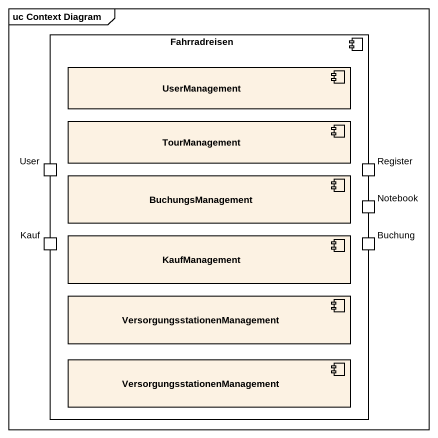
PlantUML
@startuml
mainframe uc Context Diagram
component Fahrradreisen {
  component UserManagement
  component TourManagement
  port User
  port Register
  component BuchungsManagement
  port Notebook
  port Kauf
  component KaufManagement
  port Buchung
  component "VersorgungsstationenManagement" as VersorgungsstationenManageme
  component "VersorgungsstationenManagement" as VersorgungsstationenManageme_2
}
@enduml
